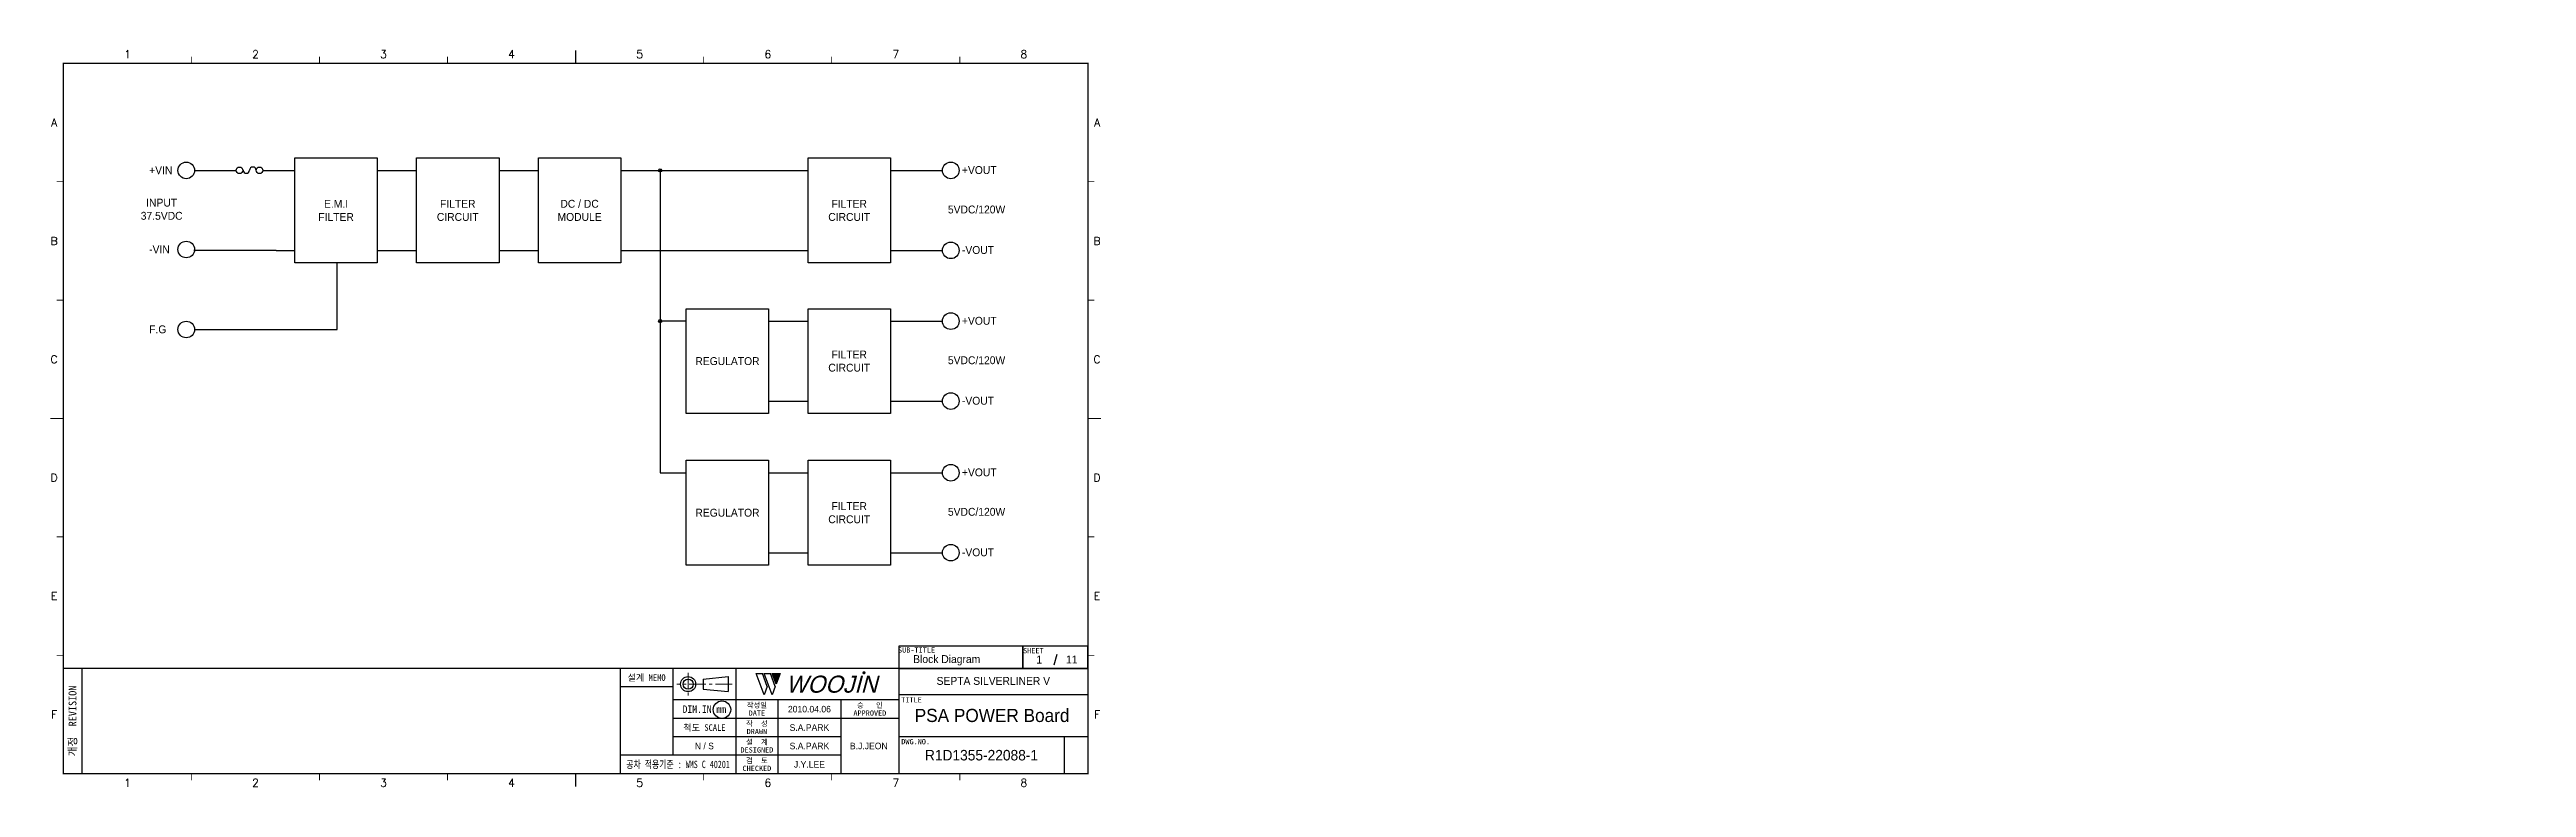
# Model space of a CAD drawing. Extents: x 10 to 953, y 10 to 290.
import ezdxf
from ezdxf.enums import TextEntityAlignment as Align

# ---------------------------------------------------------------- set-up
doc = ezdxf.new("R2010")
doc.units = 0
doc.header["$LTSCALE"] = 5
doc.header["$MEASUREMENT"] = 0
doc.linetypes.add('CENTER', pattern=[2, 1.25, -0.25, 0.25, -0.25])
doc.layers.get('0').update_dxf_attribs({"linetype": 'CONTINUOUS', "lineweight": 25})
for name, color, linetype, lineweight in [('2', 2, 'CENTER', 13), ('4', 4, 'CONTINUOUS', 18), ('6', 6, 'CONTINUOUS', 13)]:
    doc.layers.add(name, color=color, linetype=linetype, lineweight=lineweight)
for name, color, linetype in [('_______1', 160, 'CONTINUOUS'), ('SHEET', 3, 'CONTINUOUS'), ('문자', 4, 'CONTINUOUS'), ('테두리', 3, 'CONTINUOUS')]:
    doc.layers.add(name, color=color, linetype=linetype)
doc.styles.add('MARK', font='ARLRDBD.TTF')
doc.styles.get("Standard").update_dxf_attribs({"font": 'simplex.shx'})
doc.styles.add('굴림', font='')
doc.styles.add('굴림체', font='')
doc.styles.get('굴림').set_extended_font_data('Gulim')
doc.styles.get('굴림체').set_extended_font_data('GulimChe')

# ---------------------------------------------------------------- blocks, each defined once
blk = doc.blocks.new('B')
at = {"layer": '문자'}
blk.add_hatch(color=256, dxfattribs=at).paths.add_polyline_path([(13.79, 10), (15.31, 6), (16.84, 10)])
at = {"color": 4, "const_width": 0.6}
blk.add_lwpolyline([(48.46, 10.32, 1), (49.06, 10.32, 1)], format="xyb", close=True, dxfattribs=at)
at = {"layer": '문자'}
for p, q in [((10.73, 2), (7.68, 10)), ((7.68, 10), (10.09, 10)), ((11.94, 5.16), (10.09, 10)), ((10.73, 10), (13.15, 10)), ((13.79, 2), (10.73, 10)), ((14.99, 5.16), (13.15, 10)), ((13.79, 10), (16.84, 10)), ((15.31, 6), (13.79, 10)), ((16.84, 10), (15.31, 6)), ((11.94, 5.16), (10.73, 2)), ((14.99, 5.16), (13.79, 2))]:
    blk.add_line(p, q, dxfattribs=at)
at = {"layer": '문자', "style": 'MARK', "oblique": 15}
blk.add_text('WOOJIN', height=6.5, dxfattribs=at).set_placement((36.4, 6), align=Align.MIDDLE_CENTER)
blk = doc.blocks.new('C')
blk.add_line((15, 285), (15, 285))
at = {"layer": '2'}
for p, q in [((269.53, 49), (248.48, 49)), ((252.83, 53.35), (252.83, 44.65))]:
    blk.add_line(p, q, dxfattribs=at)
at = {"layer": 'SHEET'}
for p, q in [((393.14, 60.3), (392.07, 56.28)), ((22, 55), (22, 15)), ((227, 55), (227, 15)), ((247, 48), (227, 48)), ((247, 55), (247, 22)), ((271, 55), (271, 15)), ((271, 55), (271, 15)), ((333, 55), (333, 15)), ((333, 43), (247, 43)), ((287, 43), (287, 15)), ((311, 43), (311, 15)), ((405, 45), (333, 45)), ((333, 36), (247, 36)), ((311, 29), (247, 29)), ((405, 29), (333, 29)), ((396, 29), (396, 15)), ((311, 22), (227, 22))]:
    blk.add_line(p, q, dxfattribs=at)
at = {"layer": 'SHEET', "color": 4}
for p, q in [((258.53, 50.9), (268.03, 51.85)), ((258.53, 50.9), (258.53, 47.1)), ((268.03, 51.85), (268.03, 46.15)), ((258.53, 47.1), (268.03, 46.15))]:
    blk.add_line(p, q, dxfattribs=at)
at = {"layer": 'SHEET'}
for points in [[(333, 55), (380.19, 55), (380.19, 63.49), (333, 63.49)], [(380.19, 55), (405, 55), (405, 63.49), (380.19, 63.49)]]:
    blk.add_lwpolyline(points, close=True, dxfattribs=at)
at = {"layer": 'SHEET', "color": 4}
for radius in [2.85, 1.9]:
    blk.add_circle((252.83, 49), radius, dxfattribs=at)
at = {"layer": 'SHEET'}
blk.add_circle((265.7, 39.32), 3.32, dxfattribs=at)
at = {"layer": '테두리'}
blk.add_line((405, 285), (405, 15), dxfattribs=at)
for points, const_width in [([(15, 285), (15, 15), (405, 15), (405, 285), (15, 285)], 0.5), ([(63.75, 287.5), (63.75, 285)], 0.3), ([(112.5, 287.5), (112.5, 285)], 0.3), ([(161.25, 287.5), (161.25, 285)], 0.3), ([(210, 290), (210, 285)], 0.5), ([(258.75, 287.5), (258.75, 285)], 0.3), ([(307.5, 287.5), (307.5, 285)], 0.3), ([(356.25, 287.5), (356.25, 285)], 0.3), ([(12.5, 240), (15, 240)], 0.3), ([(407.5, 240), (405, 240)], 0.3), ([(12.5, 195), (15, 195)], 0.3), ([(407.5, 195), (405, 195)], 0.3), ([(10, 150), (15, 150)], 0.5), ([(410, 150), (405, 150)], 0.5), ([(12.5, 105), (15, 105)], 0.3), ([(407.5, 105), (405, 105)], 0.3), ([(12.5, 60), (15, 60)], 0.3), ([(407.5, 60), (405, 60)], 0.3), ([(15, 55), (405, 55)], 0.5), ([(63.75, 12.5), (63.75, 15)], 0.3), ([(112.5, 12.5), (112.5, 15)], 0.3), ([(161.25, 12.5), (161.25, 15)], 0.3), ([(210, 10), (210, 15)], 0.5), ([(258.75, 12.5), (258.75, 15)], 0.3), ([(307.5, 12.5), (307.5, 15)], 0.3), ([(356.25, 12.5), (356.25, 15)], 0.3)]:
    blk.add_lwpolyline(points, dxfattribs=dict(at, const_width=const_width))
blk.add_blockref('B', (271, 43))
at = {"layer": '문자'}
for s, p in [('1', (39.38, 288.5)), ('2', (88.12, 288.5)), ('3', (136.88, 288.5)), ('4', (185.62, 288.5)), ('5', (234.38, 288.5)), ('6', (283.12, 288.5)), ('7', (331.88, 288.5)), ('8', (380.62, 288.5)), ('A', (11.5, 262.5)), ('A', (408.5, 262.5)), ('B', (11.5, 217.5)), ('B', (408.5, 217.5)), ('C', (11.5, 172.5)), ('C', (408.5, 172.5)), ('D', (11.5, 127.5)), ('D', (408.5, 127.5)), ('E', (11.5, 82.5)), ('E', (408.5, 82.5)), ('F', (11.5, 37.5)), ('F', (408.5, 37.5)), ('1', (39.38, 11.5)), ('2', (88.12, 11.5)), ('3', (136.88, 11.5)), ('4', (185.62, 11.5)), ('5', (234.38, 11.5)), ('6', (283.12, 11.5)), ('7', (331.88, 11.5)), ('8', (380.62, 11.5))]:
    blk.add_text(s, height=3, dxfattribs=at).set_placement(p, align=Align.MIDDLE)
at = {"layer": '문자', "style": '굴림체'}
for s, height, p in [('SUB-TITLE', 2, (339.77, 61.98)), ('SHEET', 2, (384.24, 61.74)), ('설계 MEMO', 2.5, (237, 51.5)), ('DIM.IN mm', 2.85, (259, 39.5)), ('작성일', 2, (279, 41)), ('DATE', 2, (279, 38)), ('APPROVED', 2, (322, 38)), ('승   인', 2, (322, 41)), ('척도 SCALE', 2.5, (259, 32.5)), ('작  성', 2, (279, 34)), ('DRAWN', 2, (279, 31)), ('DESIGNED', 2, (279, 24)), ('설  계', 2, (279, 27)), ('검  토', 2, (279, 20)), ('CHECKED', 2, (279, 17))]:
    blk.add_text(s, height=height, dxfattribs=at).set_placement(p, align=Align.MIDDLE_CENTER)
blk.add_text('개정  REVISION', height=3, rotation=90, dxfattribs=at).set_placement((18.5, 35), align=Align.MIDDLE_CENTER)
for s, p in [('TITLE', (333.95, 42.05)), ('DWG.NO.', (333.95, 26.15))]:
    blk.add_text(s, height=2, dxfattribs=at).set_placement(p)
at = {"layer": '문자', "style": '굴림체', "width": 0.75}
blk.add_text('공차 적용기준 : WMS C 40201', height=2.85, dxfattribs=at).set_placement((249, 18.5), align=Align.MIDDLE_CENTER)

msp = doc.modelspace()

# ---------------------------------------------------------------- linework, layer by layer
for p, q in [((134.47, 244.31), (149.47, 244.31)), ((180.84, 244.31), (195.84, 244.31)), ((134.47, 213.91), (149.47, 213.91)), ((180.84, 213.91), (195.84, 213.91)), ((283.47, 187), (298.47, 187)), ((283.47, 156.6), (298.47, 156.6)), ((283.47, 129.37), (298.47, 129.37)), ((283.47, 98.97), (298.47, 98.97))]:
    msp.add_line(p, q)
at = {"layer": '_______1', "color": 7}
for p, q in [((103.14, 249.06), (134.47, 249.06)), ((103.14, 209.16), (103.14, 249.06)), ((134.47, 249.06), (134.47, 209.16)), ((149.47, 249.06), (180.84, 249.06)), ((149.47, 209.16), (149.47, 249.06)), ((180.84, 249.06), (180.84, 209.16)), ((195.84, 249.06), (227.17, 249.06)), ((195.84, 209.16), (195.84, 249.06)), ((227.17, 249.06), (227.17, 209.16)), ((298.47, 249.06), (329.84, 249.06)), ((298.47, 209.16), (298.47, 249.06)), ((329.84, 249.06), (329.84, 209.16)), ((64.94, 244.31), (74.43, 244.31)), ((74.11, 244.31), (76.68, 244.31)), ((76.36, 244.31), (80.78, 244.31)), ((90.92, 244.31), (96.31, 244.31)), ((95.98, 244.31), (103.14, 244.31)), ((227.17, 244.31), (298.47, 244.31)), ((242.17, 244.31), (242.17, 129.37)), ((329.84, 244.31), (349.63, 244.31)), ((95.98, 213.91), (64.62, 213.91)), ((95.98, 213.91), (103.14, 213.91)), ((134.47, 209.16), (103.14, 209.16)), ((119.27, 183.82), (119.27, 209.16)), ((180.84, 209.16), (149.47, 209.16)), ((227.17, 209.16), (195.84, 209.16)), ((227.17, 213.91), (298.47, 213.91)), ((329.84, 209.16), (298.47, 209.16)), ((329.84, 213.91), (349.63, 213.91)), ((333.79, 213.91), (349.63, 213.91)), ((252.14, 191.75), (283.47, 191.75)), ((252.14, 151.85), (252.14, 191.75)), ((283.47, 191.75), (283.47, 151.85)), ((298.47, 191.75), (329.84, 191.75)), ((298.47, 151.85), (298.47, 191.75)), ((329.84, 191.75), (329.84, 151.85)), ((64.94, 183.82), (119.27, 183.82)), ((252.14, 187), (242.17, 187)), ((329.84, 187), (349.63, 187)), ((283.47, 151.85), (252.14, 151.85)), ((329.84, 151.85), (298.47, 151.85)), ((329.84, 156.6), (349.63, 156.6)), ((333.79, 156.6), (349.63, 156.6)), ((252.14, 134.12), (283.47, 134.12)), ((252.14, 94.22), (252.14, 134.12)), ((283.47, 134.12), (283.47, 94.22)), ((298.47, 134.12), (329.84, 134.12)), ((298.47, 94.22), (298.47, 134.12)), ((329.84, 134.12), (329.84, 94.22)), ((242.17, 129.37), (252.14, 129.37)), ((329.84, 129.37), (349.63, 129.37)), ((329.84, 98.97), (349.63, 98.97)), ((333.79, 98.97), (349.63, 98.97)), ((283.47, 94.22), (252.14, 94.22)), ((329.84, 94.22), (298.47, 94.22))]:
    msp.add_line(p, q, dxfattribs=at)
for centre in [(61.8, 244.33), (352.81, 244.33), (61.8, 214.25), (352.81, 213.93), (352.81, 187.02), (61.8, 183.84), (352.81, 156.62), (352.81, 129.39), (352.81, 98.99)]:
    msp.add_circle(centre, 3.16, dxfattribs=at)
for centre, major_axis, ratio in [((242.17, 244.33), (0, -0.623), 0.968247), ((242.21, 244.33), (0, -0.302), 0.935644), ((242.17, 187.02), (0, -0.623), 0.968247), ((242.21, 187.02), (0, -0.302), 0.935644)]:
    msp.add_ellipse(centre, major_axis=major_axis, ratio=ratio, dxfattribs=at)
for points, knots in [([(82.07, 243.1), (82.79, 243.1), (83.32, 243.67), (83.32, 244.35), (83.32, 245.07), (82.79, 245.6), (82.07, 245.6), (81.39, 245.6), (80.82, 245.07), (80.82, 244.35), (80.82, 243.67), (81.39, 243.1), (82.07, 243.1)], [0, 0, 0, 0, 1, 1, 1, 2, 2, 2, 3, 3, 3, 4, 4, 4, 4]), ([(88.38, 244.35), (88.38, 245.07), (87.86, 245.6), (87.14, 245.6), (86.45, 245.6), (85.89, 245.07), (85.89, 244.35)], [0, 0, 0, 0, 1, 1, 1, 2, 2, 2, 2]), ([(89.67, 243.1), (90.39, 243.1), (90.92, 243.67), (90.92, 244.35), (90.92, 245.07), (90.39, 245.6), (89.67, 245.6), (88.99, 245.6), (88.42, 245.07), (88.42, 244.35), (88.42, 243.67), (88.99, 243.1), (89.67, 243.1)], [0, 0, 0, 0, 1, 1, 1, 2, 2, 2, 3, 3, 3, 4, 4, 4, 4]), ([(83.4, 244.35), (83.48, 243.71), (84, 243.22), (84.64, 243.22), (85.29, 243.22), (85.81, 243.71), (85.89, 244.35)], [0, 0, 0, 0, 1, 1, 1, 2, 2, 2, 2])]:
    msp.add_open_spline(points, degree=3, knots=knots, dxfattribs=at)

# ---------------------------------------------------------------- block references
msp.add_blockref('C', (0, 0))

# ---------------------------------------------------------------- texts
at = {"color": 4, "style": '굴림'}
for s, p in [('2010.04.06', (299, 39.5)), ('S.A.PARK', (299, 32.5)), ('S.A.PARK', (299, 25.5)), ('J.Y.LEE', (299, 18.5)), ('B.J.JEON', (321.59, 25.5))]:
    msp.add_text(s, height=2.5, dxfattribs=at).set_placement(p, align=Align.MIDDLE_CENTER)
at = {"char_height": 3, "style": '굴림'}
for s, width, insert, attachment_point in [('+VIN', 18.9647, (47.67, 245.89), 1), ('+VOUT', 18.9647, (357.05, 245.96), 1), ('INPUT\\P37.5VDC', 18.9647, (52.43, 233.56), 2), ('E.M.I\\PFILTER', 31.3286, (118.81, 229.11), 5), ('FILTER\\PCIRCUIT', 31.3286, (165.14, 229.11), 5), ('DC / DC\\PMODULE', 31.3286, (211.5, 229.11), 5), ('FILTER\\PCIRCUIT', 31.3286, (314.13, 229.11), 5), ('5VDC/120W', 18.9647, (351.71, 230.96), 1), ('-VIN', 18.9647, (47.67, 215.8), 1), ('-VOUT', 18.9647, (357.05, 215.56), 1), ('+VOUT', 18.9647, (357.05, 188.65), 1), ('F.G', 18.9647, (47.67, 185.4), 1), ('REGULATOR', 31.3286, (267.8, 171.8), 5), ('FILTER\\PCIRCUIT', 31.3286, (314.13, 171.8), 5), ('5VDC/120W', 18.9647, (351.71, 173.65), 1), ('-VOUT', 18.9647, (357.05, 158.25), 1), ('+VOUT', 18.9647, (357.05, 131.02), 1), ('REGULATOR', 31.3286, (267.8, 114.17), 5), ('FILTER\\PCIRCUIT', 31.3286, (314.13, 114.17), 5), ('5VDC/120W', 18.9647, (351.71, 116.02), 1), ('-VOUT', 18.9647, (357.05, 100.62), 1)]:
    msp.add_mtext_dynamic_manual_height_columns(s, width=width, gutter_width=15, heights=[0], dxfattribs=dict(at, insert=insert, attachment_point=attachment_point))
at = {"layer": '4', "style": '굴림'}
for s, height, p in [('Block Diagram', 3, (351.26, 58.53)), ('1', 3, (386.46, 58.33)), ('11', 3, (398.85, 58.38)), ('SEPTA SILVERLINER V', 3, (369, 50.24)), ('PSA POWER Board', 5, (368.53, 37.11))]:
    msp.add_text(s, height=height, dxfattribs=at).set_placement(p, align=Align.MIDDLE_CENTER)
at = {"layer": '6', "char_height": 3.5278, "width": 39.2183, "attachment_point": 4}
for insert in [(295.11, 181.28), (295.11, 173.63)]:
    msp.add_mtext('{\\fﾱﾼﾸﾲ|b0|i0|c129;\\C7;', dxfattribs=dict(at, insert=insert))
at = {"layer": '6', "color": 4, "char_height": 3, "attachment_point": 4, "style": '굴림체'}
for insert, width in [((905.28, 137.42), 36.962), ((952.58, 106.26), 52.2944), ((952.58, 102.14), 52.2944), ((573.67, 73.54), 36.962)]:
    msp.add_mtext('{\\fﾱﾼﾸﾲ|b0|i0|c129;\\C7;', dxfattribs=dict(at, insert=insert, width=width))
at = {"layer": '문자', "style": '굴림'}
for s, height, p in [('N / S', 2.5, (259, 25.5)), ('R1D1355-22088-1', 4, (364.5, 22))]:
    msp.add_text(s, height=height, dxfattribs=at).set_placement(p, align=Align.MIDDLE_CENTER)

doc.saveas('drawing.dxf')
